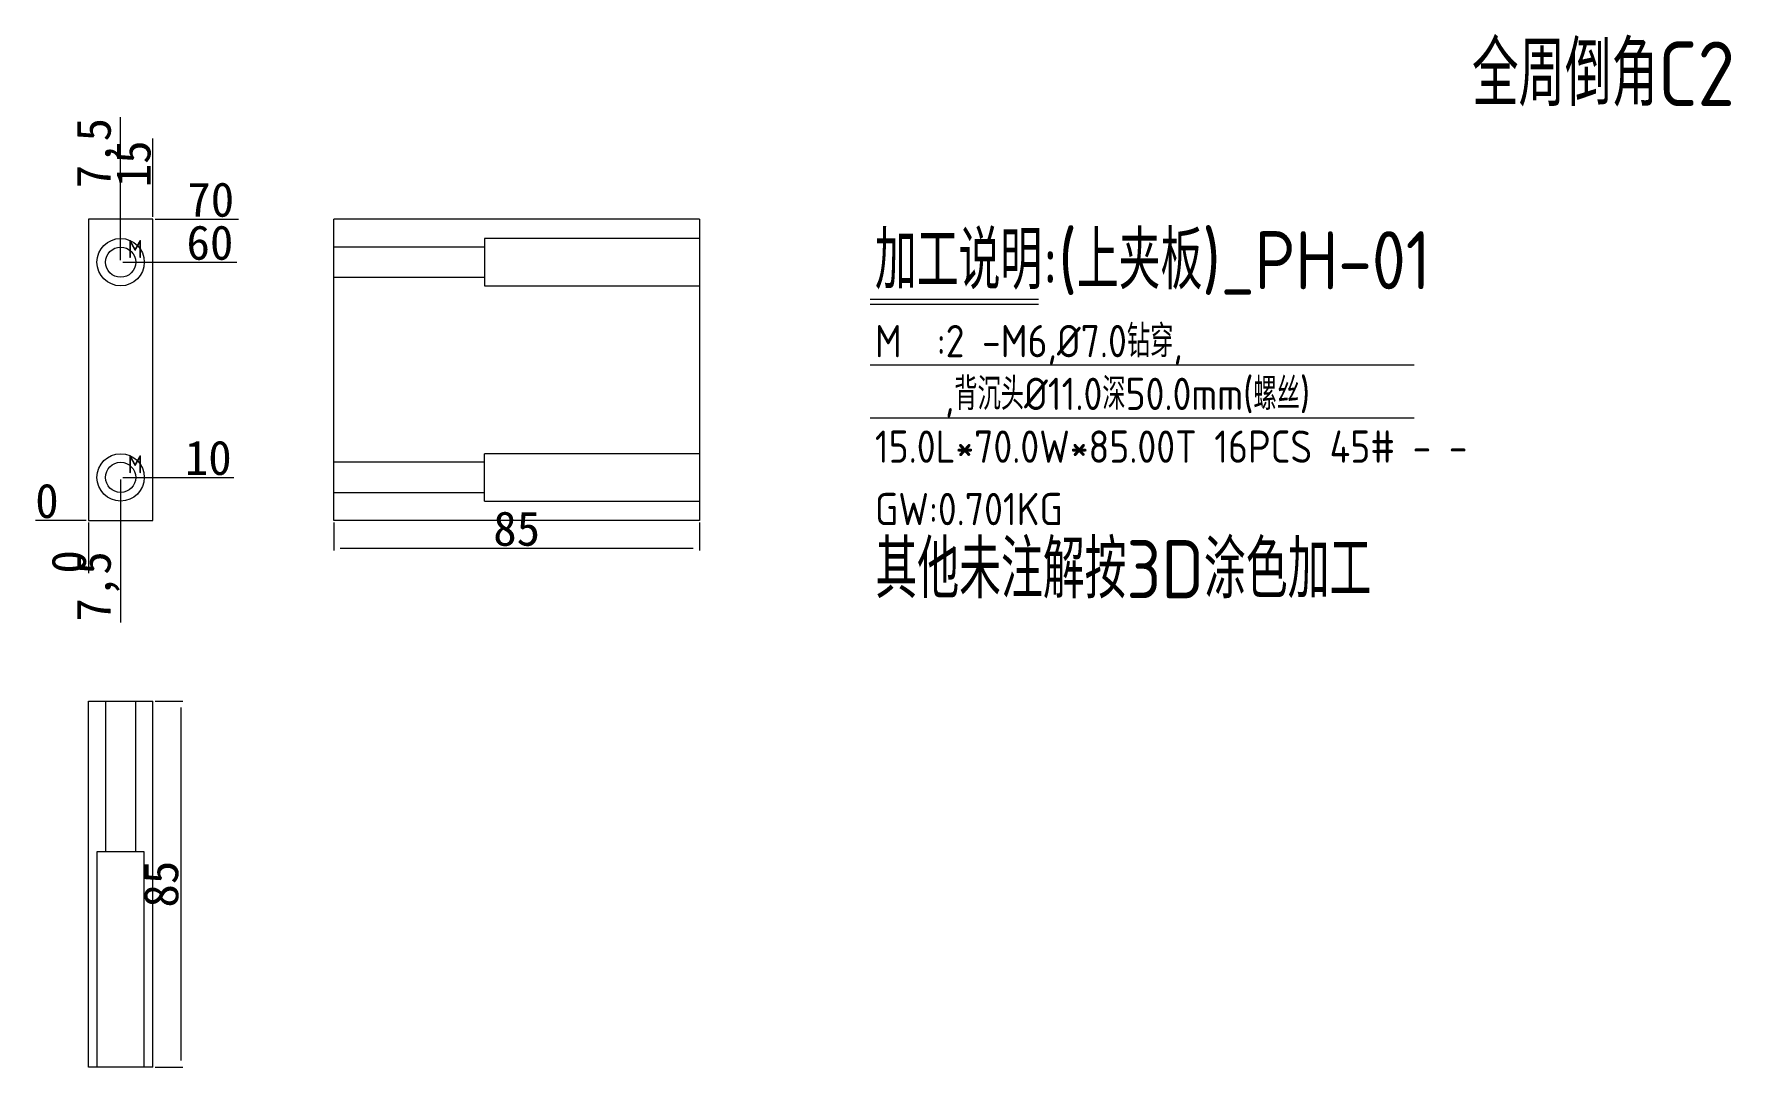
# Model space of a CAD drawing. Header units: millimetres. Extents: x 9023 to 9417, y 65618 to 65858.
import ezdxf

# ---------------------------------------------------------------- set-up
doc = ezdxf.new("R2010")
doc.units = ezdxf.units.MM
doc.linetypes.add('DASHED', pattern=[0])
doc.layers.add('dim', color=4, linetype='Continuous')
doc.layers.add('dim_temp', color=161, linetype='Continuous', lineweight=9)
doc.layers.add('PH', color=7, linetype='Continuous', true_color=0xffffff)
doc.layers.add('U1', color=7, linetype='Continuous', true_color=0xffffff)
doc.styles.add('_PUG_ERP', font='txt')
doc.styles.add('gbenor', font='gbenor.shx', dxfattribs={"bigfont": 'gbcbig'})
doc.dimstyles.new('_PUG_ERP', dxfattribs={"dimtxt": 8, "dimasz": 1.5, "dimexe": 0.5, "dimexo": 0.5, "dimgap": 0.5, "dimtad": 1, "dimtxsty": '_PUG_ERP', "dimblk": 'CLOSEDBLANK', "dimcen": 0, "dimclrd": 4, "dimclre": 4, "dimclrt": 3, "dimazin": 3, "dimtfac": 1, "dimtmove": 0, "dimatfit": 3, "dimldrblk": 'CLOSEDBLANK', "dimlwd": 9, "dimlwe": 9})

# ---------------------------------------------------------------- blocks, each defined once
blk = doc.blocks.new('*D1266')
at = {"layer": 'Defpoints', "color": 0}
for p in [(9043.35, 65755), (9057.3, 65755), (9035.85, 65745)]:
    blk.add_point(p, dxfattribs=at)
at = {"layer": 'dim_temp', "color": 4, "lineweight": 9}
blk.add_line((9043.85, 65755), (9069.61, 65755), dxfattribs=at)
at = {"layer": 'dim_temp', "color": 3, "lineweight": 18, "insert": (9063.7, 65759.5), "char_height": 8, "attachment_point": 5, "style": '_PUG_ERP'}
blk.add_mtext('10', dxfattribs=at)
blk = doc.blocks.new('_ClosedBlank')
blk = doc.blocks.new('*D1267')
at = {"layer": 'Defpoints', "color": 0}
for p in [(9043.35, 65805), (9057.3, 65805), (9035.85, 65745)]:
    blk.add_point(p, dxfattribs=at)
at = {"layer": 'dim_temp', "color": 4, "lineweight": 9}
blk.add_line((9043.85, 65805), (9070.37, 65805), dxfattribs=at)
at = {"layer": 'dim_temp', "color": 3, "lineweight": 18, "insert": (9064.09, 65809.5), "char_height": 8, "attachment_point": 5, "style": '_PUG_ERP'}
blk.add_mtext('60', dxfattribs=at)
blk = doc.blocks.new('*D1268')
at = {"layer": 'Defpoints', "color": 0}
for p in [(9050.85, 65815), (9057.3, 65815), (9035.85, 65745)]:
    blk.add_point(p, dxfattribs=at)
at = {"layer": 'dim_temp', "color": 4, "lineweight": 9}
blk.add_line((9051.35, 65815), (9070.75, 65815), dxfattribs=at)
at = {"layer": 'dim_temp', "color": 3, "lineweight": 18, "insert": (9064.28, 65819.5), "char_height": 8, "attachment_point": 5, "style": '_PUG_ERP'}
blk.add_mtext('70', dxfattribs=at)
blk = doc.blocks.new('*D1269')
at = {"layer": 'Defpoints', "color": 0}
for p in [(9029.4, 65745), (9035.85, 65745), (9035.85, 65745)]:
    blk.add_point(p, dxfattribs=at)
at = {"layer": 'dim_temp', "color": 4, "lineweight": 9}
blk.add_line((9035.35, 65745), (9023.57, 65745), dxfattribs=at)
at = {"layer": 'dim_temp', "color": 3, "lineweight": 18, "insert": (9026.23, 65749.5), "char_height": 8, "attachment_point": 5, "style": '_PUG_ERP'}
blk.add_mtext('0', dxfattribs=at)
blk = doc.blocks.new('*D1270')
at = {"layer": 'Defpoints', "color": 0}
for p in [(9043.35, 65755), (9035.85, 65745), (9043.35, 65738.55)]:
    blk.add_point(p, dxfattribs=at)
at = {"layer": 'dim_temp', "color": 4, "lineweight": 9}
blk.add_line((9043.35, 65754.5), (9043.35, 65721.29), dxfattribs=at)
at = {"layer": 'dim_temp', "color": 3, "lineweight": 18, "insert": (9038.09, 65729.67), "char_height": 8, "attachment_point": 5, "rotation": 90, "style": '_PUG_ERP'}
blk.add_mtext('7,5', dxfattribs=at)
blk = doc.blocks.new('*D1271')
at = {"layer": 'Defpoints', "color": 0}
for p in [(9035.85, 65745), (9035.85, 65745), (9035.85, 65738.55)]:
    blk.add_point(p, dxfattribs=at)
at = {"layer": 'dim_temp', "color": 4, "lineweight": 9}
blk.add_line((9035.85, 65744.5), (9035.85, 65732.72), dxfattribs=at)
at = {"layer": 'dim_temp', "color": 3, "lineweight": 18, "insert": (9031.35, 65735.38), "char_height": 8, "attachment_point": 5, "rotation": 90, "style": '_PUG_ERP'}
blk.add_mtext('0', dxfattribs=at)
blk = doc.blocks.new('*D1272')
at = {"layer": 'Defpoints', "color": 0}
for p in [(9050.85, 65821.45), (9050.85, 65815), (9035.85, 65745)]:
    blk.add_point(p, dxfattribs=at)
at = {"layer": 'dim_temp', "color": 4, "lineweight": 9}
blk.add_line((9050.85, 65815.5), (9050.85, 65833.76), dxfattribs=at)
at = {"layer": 'dim_temp', "color": 3, "lineweight": 18, "insert": (9046.35, 65827.85), "char_height": 8, "attachment_point": 5, "rotation": 90, "style": '_PUG_ERP'}
blk.add_mtext('15', dxfattribs=at)
blk = doc.blocks.new('*D1273')
at = {"layer": 'Defpoints', "color": 0}
for p in [(9043.35, 65821.45), (9043.35, 65805), (9035.85, 65745)]:
    blk.add_point(p, dxfattribs=at)
at = {"layer": 'dim_temp', "color": 4, "lineweight": 9}
blk.add_line((9043.35, 65805.5), (9043.35, 65838.71), dxfattribs=at)
at = {"layer": 'dim_temp', "color": 3, "lineweight": 18, "insert": (9038.09, 65830.33), "char_height": 8, "attachment_point": 5, "rotation": 90, "style": '_PUG_ERP'}
blk.add_mtext('7,5', dxfattribs=at)
blk = doc.blocks.new('*D1274')
at = {"layer": 'Defpoints', "color": 0}
for p in [(9050.85, 65703), (9050.85, 65618), (9057.3, 65618)]:
    blk.add_point(p, dxfattribs=at)
at = {"layer": 'dim_temp', "color": 4, "lineweight": 9}
for p, q in [((9051.35, 65703), (9057.8, 65703)), ((9057.3, 65701.5), (9057.3, 65619.5)), ((9051.35, 65618), (9057.8, 65618))]:
    blk.add_line(p, q, dxfattribs=at)
at = {"layer": 'dim_temp', "color": 3, "lineweight": 18, "insert": (9052.8, 65660.5), "char_height": 8, "attachment_point": 5, "rotation": 90, "style": '_PUG_ERP'}
blk.add_mtext('85', dxfattribs=at)
blk = doc.blocks.new('*D1275')
at = {"layer": 'Defpoints', "color": 0}
for p in [(9092.85, 65745), (9177.85, 65745), (9177.85, 65738.55)]:
    blk.add_point(p, dxfattribs=at)
at = {"layer": 'dim_temp', "color": 4, "lineweight": 9}
for p, q in [((9092.85, 65744.5), (9092.85, 65738.05)), ((9177.85, 65744.5), (9177.85, 65738.05)), ((9094.35, 65738.55), (9176.35, 65738.55))]:
    blk.add_line(p, q, dxfattribs=at)
at = {"layer": 'dim_temp', "color": 3, "lineweight": 18, "insert": (9135.35, 65743.05), "char_height": 8, "attachment_point": 5, "style": '_PUG_ERP'}
blk.add_mtext('85', dxfattribs=at)

msp = doc.modelspace()

# ---------------------------------------------------------------- linework, layer by layer
at = {"layer": 'dim', "color": 8, "linetype": 'Continuous', "lineweight": 18}
for p, q in [((9217.46, 65796.374), (9256.583, 65796.374)), ((9217.46, 65795.249), (9256.583, 65795.249)), ((9217.46, 65781.115), (9343.901, 65781.115)), ((9217.46, 65768.858), (9343.901, 65768.858))]:
    msp.add_line(p, q, dxfattribs=at)
at = {"layer": 'PH', "color": 135, "linetype": 'Continuous', "lineweight": 18}
for p, q in [((9035.85, 65815), (9035.85, 65745)), ((9050.85, 65815), (9035.85, 65815)), ((9050.85, 65745), (9050.85, 65815)), ((9092.85, 65745), (9092.85, 65815)), ((9177.85, 65815), (9092.85, 65815)), ((9177.85, 65815), (9177.85, 65745)), ((9035.85, 65745), (9050.85, 65745)), ((9177.85, 65745), (9092.85, 65745)), ((9035.85, 65703), (9050.85, 65703)), ((9035.85, 65618), (9035.85, 65703)), ((9050.85, 65618), (9050.85, 65703)), ((9050.85, 65618), (9035.85, 65618))]:
    msp.add_line(p, q, dxfattribs=at)
at = {"layer": 'PH', "color": 31, "linetype": 'DASHED', "lineweight": 13, "ltscale": 0.275692}
for p, q in [((9177.85, 65810.5), (9127.85, 65810.5)), ((9127.85, 65810.5), (9127.85, 65805)), ((9127.85, 65808.504), (9092.85, 65808.504)), ((9127.85, 65805), (9127.85, 65799.5)), ((9092.85, 65801.496), (9127.85, 65801.496)), ((9127.85, 65799.5), (9177.85, 65799.5)), ((9177.85, 65760.5), (9127.85, 65760.5)), ((9127.85, 65755), (9127.85, 65760.5)), ((9127.85, 65758.504), (9092.85, 65758.504)), ((9127.85, 65749.5), (9127.85, 65755)), ((9092.85, 65751.496), (9127.85, 65751.496)), ((9127.85, 65749.5), (9177.85, 65749.5)), ((9039.847, 65703), (9039.847, 65668)), ((9046.854, 65668), (9046.854, 65703)), ((9037.85, 65668), (9037.85, 65618)), ((9048.85, 65668), (9037.85, 65668)), ((9048.85, 65618), (9048.85, 65668))]:
    msp.add_line(p, q, dxfattribs=at)
at = {"layer": 'PH', "color": 30, "linetype": 'DASHED', "lineweight": 13, "ltscale": 0.275692}
for centre in [(9043.35, 65805), (9043.35, 65755)]:
    msp.add_circle(centre, 5.5, dxfattribs=at)
at = {"layer": 'PH', "color": 42, "linetype": 'Continuous', "lineweight": 18}
for centre in [(9043.35, 65805), (9043.35, 65755)]:
    msp.add_circle(centre, 3.503, dxfattribs=at)

# ---------------------------------------------------------------- texts
at = {"layer": 'dim', "color": 4, "lineweight": 18, "style": 'gbenor'}
for s, height, p in [('M', 4.2, (9044.975, 65805.956)), ('加工说明:(上夹板)_PH-01', 13.5, (9218.585, 65798.705)), ('M  :2 -M6,%%c7.0钻穿,', 7.5, (9218.585, 65782.91)), ('    ,背沉头%%c11.0深50.0mm(螺丝)', 7.5, (9218.585, 65770.653)), ('15.0L*70.0W*85.00T 16PCS 45# - - ', 7.5, (9218.585, 65758.396)), ('M', 4.2, (9044.975, 65755.956)), ('GW:0.701KG ', 7.5, (9218.585, 65743.888))]:
    msp.add_text(s, height=height, dxfattribs=at).set_placement(p)
at = {"layer": 'dim', "color": 21, "lineweight": 18, "style": 'gbenor'}
msp.add_text('其他未注解按3D涂色加工', height=13.5, dxfattribs=at).set_placement((9218.712, 65726.917))
at = {"layer": 'U1', "color": 3, "lineweight": 18, "style": 'gbenor'}
msp.add_text('全周倒角C2', height=15, dxfattribs=at).set_placement((9357.299, 65841.267))

# ---------------------------------------------------------------- dimensions: what is measured, and where the dimension line sits
at = {"layer": 'dim_temp', "lineweight": 18}
for feature_location, offset, dtype, picture, middle in [((9043.35, 65805), (0, 16.45), 1, '*D1273', (9038.088, 65830.331)), ((9050.85, 65815), (0, 6.45), 1, '*D1272', (9046.35, 65827.855)), ((9050.85, 65815), (6.45, 0), 0, '*D1268', (9064.276, 65819.5)), ((9043.35, 65805), (13.95, 0), 0, '*D1267', (9064.086, 65809.5)), ((9043.35, 65755), (13.95, 0), 0, '*D1266', (9063.705, 65759.5)), ((9043.35, 65755), (0, -16.45), 1, '*D1270', (9038.088, 65729.669)), ((9035.85, 65745), (-6.45, 0), 0, '*D1269', (9026.233333333, 65749.5)), ((9035.85, 65745), (0, -6.45), 1, '*D1271', (9031.35, 65735.383333333))]:
    dim = msp.add_ordinate_dim(feature_location=feature_location, offset=offset, dtype=dtype, origin=(9035.85, 65745), dimstyle='_PUG_ERP', dxfattribs=at)
    dim.commit()
    dim.dimension.update_dxf_attribs({"geometry": picture, "text_midpoint": middle})
dim = msp.add_linear_dim(base=(9177.85, 65738.55), p1=(9092.85, 65745), p2=(9177.85, 65745), dimstyle='_PUG_ERP', dxfattribs=at)
dim.commit()
dim.dimension.update_dxf_attribs({"geometry": '*D1275', "text_midpoint": (9135.35, 65743.05)})
dim = msp.add_linear_dim(base=(9057.3, 65618), p1=(9050.85, 65703), p2=(9050.85, 65618), angle=90, dimstyle='_PUG_ERP', dxfattribs=at)
dim.commit()
dim.dimension.update_dxf_attribs({"geometry": '*D1274', "text_midpoint": (9052.8, 65660.5)})

doc.saveas('drawing.dxf')
